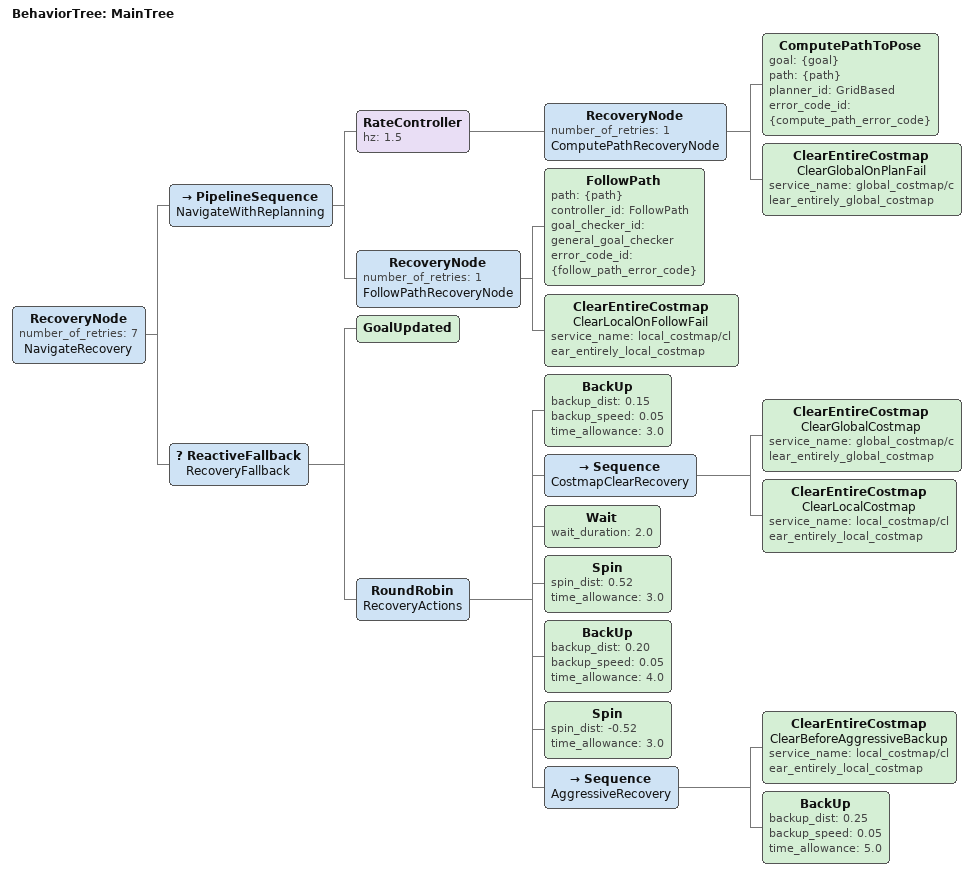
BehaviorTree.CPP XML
<root BTCPP_format="4" main_tree_to_execute="MainTree">
  <BehaviorTree ID="MainTree">

    <!-- Main navigation with 7 recovery attempts (matches recovery stages) -->
    <RecoveryNode number_of_retries="7" name="NavigateRecovery">

      <!-- Primary navigation pipeline -->
      <PipelineSequence name="NavigateWithReplanning">

        <RateController hz="1.5">
          <RecoveryNode number_of_retries="1" name="ComputePathRecoveryNode">
            <ComputePathToPose goal="{goal}" path="{path}" planner_id="GridBased"
                               error_code_id="{compute_path_error_code}"/>
            <!-- If planning fails, clear global costmap once -->
            <ClearEntireCostmap name="ClearGlobalOnPlanFail"
              service_name="global_costmap/clear_entirely_global_costmap"/>
          </RecoveryNode>
        </RateController>

        <RecoveryNode number_of_retries="1" name="FollowPathRecoveryNode">
          <FollowPath path="{path}" controller_id="FollowPath"
                      goal_checker_id="general_goal_checker"
                      error_code_id="{follow_path_error_code}"/>
          <!-- If following fails, clear local costmap -->
          <ClearEntireCostmap name="ClearLocalOnFollowFail"
            service_name="local_costmap/clear_entirely_local_costmap"/>
        </RecoveryNode>

      </PipelineSequence>

      <ReactiveFallback name="RecoveryFallback">
        <!-- Check if goal was updated - skip recovery if so -->
        <GoalUpdated/>

        <!-- Recovery sequence - CYCLES through each on failure (RoundRobin!) -->
        <RoundRobin name="RecoveryActions">

          <!-- Recovery 1: BACKUP FIRST - Most common stuck scenario (slow + short) -->
          <BackUp backup_dist="0.15" backup_speed="0.05" time_allowance="3.0"/>

          <!-- Recovery 2: Clear costmaps (fast - removes stale obstacles) -->
          <Sequence name="CostmapClearRecovery">
            <ClearEntireCostmap name="ClearGlobalCostmap"
              service_name="global_costmap/clear_entirely_global_costmap"/>
            <ClearEntireCostmap name="ClearLocalCostmap"
              service_name="local_costmap/clear_entirely_local_costmap"/>
          </Sequence>

          <!-- Recovery 3: Wait for dynamic obstacles to move -->
          <Wait wait_duration="2.0"/>

          <!-- Recovery 4: TINY spin CW (30 deg - just enough to change approach) -->
          <Spin spin_dist="0.52" time_allowance="3.0"/>

          <!-- Recovery 5: Longer backup if spin didn't help (still slow) -->
          <BackUp backup_dist="0.20" backup_speed="0.05" time_allowance="4.0"/>

          <!-- Recovery 6: TINY spin CCW (30 deg) -->
          <Spin spin_dist="-0.52" time_allowance="3.0"/>

          <!-- Recovery 7: Last resort - clear and aggressive backup -->
          <Sequence name="AggressiveRecovery">
            <ClearEntireCostmap name="ClearBeforeAggressiveBackup"
              service_name="local_costmap/clear_entirely_local_costmap"/>
            <BackUp backup_dist="0.25" backup_speed="0.05" time_allowance="5.0"/>
          </Sequence>

        </RoundRobin>
      </ReactiveFallback>

    </RecoveryNode>

  </BehaviorTree>
</root>
